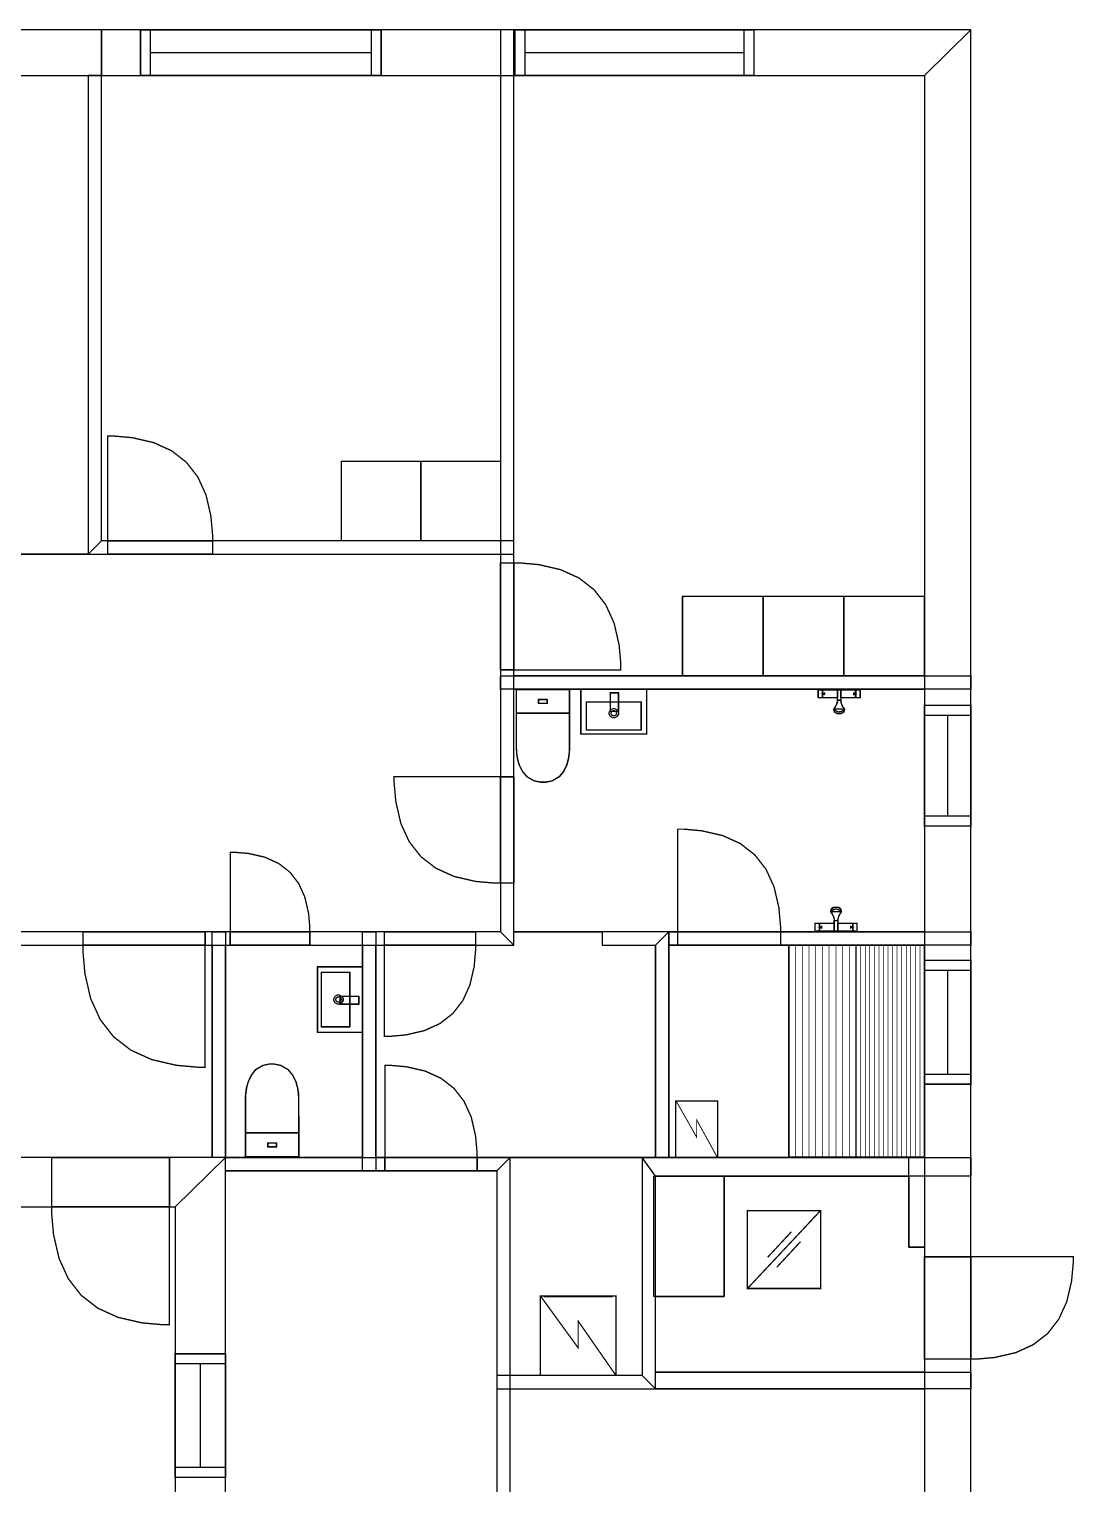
# Model space of a CAD drawing. Extents: x 0.7 to 17.1, y 0 to 17.2.
# Drawn here: x 8.88 to 17.09, y 5.78 to 17.21 of the extents above; entities that cross this region are included whole.
import ezdxf

# ---------------------------------------------------------------- set-up
doc = ezdxf.new("R2010")
doc.units = 0
doc.layers.get('0').update_dxf_attribs({"linetype": 'CONTINUOUS'})

msp = doc.modelspace()

# ---------------------------------------------------------------- linework, layer by layer
at = {"color": 0}
for points, const_width in [([(9.44417, 17.2061), (0.67188, 17.2061), (1.05729, 16.8479), (9.44417, 16.8479), (9.44417, 17.2061)], 0.00208), ([(16.2765, 17.2061), (9.44417, 17.2061), (9.44417, 16.8479), (15.9119, 16.8479), (16.2765, 17.2061)], 0.00208), ([(9.7519, 17.2061), (11.6428, 17.2061), (11.6428, 16.8479), (9.7519, 16.8479), (9.7519, 17.2061)], 0.01042), ([(9.7519, 17.2061), (11.6428, 17.2061), (11.6428, 16.8479), (9.7519, 16.8479), (9.7519, 17.2061)], 0.01042), ([(12.6851, 10.0142), (12.6851, 17.2061), (12.5809, 17.2061), (12.5809, 10.1184), (12.6851, 10.0142)], 0.00208), ([(12.6942, 17.2061), (14.5717, 17.2061), (14.5717, 16.8479), (12.6942, 16.8479), (12.6942, 17.2061)], 0.01042), ([(12.6942, 17.2061), (14.5717, 17.2061), (14.5717, 16.8479), (12.6942, 16.8479), (12.6942, 17.2061)], 0.01042), ([(16.2765, 0.89904), (16.2765, 17.2061), (15.9119, 16.8479), (15.9119, 1.25651), (16.2765, 0.89904)], 0.00208), ([(9.44417, 13.191), (9.44417, 16.8479), (9.34, 16.8479), (9.34, 13.0869), (9.44417, 13.191)], 0.00208), ([(10.3181, 13.191), (10.3181, 13.2393), (10.3052, 13.384), (10.2667, 13.5511), (10.2024, 13.6926), (10.1124, 13.8083), (9.99664, 13.8983), (9.85514, 13.9626), (9.68799, 14.0013), (9.54329, 14.014), (9.49511, 14.014), (9.49511, 13.191), (10.3181, 13.191)], 0.01042), ([(11.3309, 13.8165), (11.9559, 13.8165), (11.9559, 13.1915), (11.3309, 13.1915), (11.3309, 13.8165)], 0.01042), ([(11.9559, 13.8165), (12.5809, 13.8165), (12.5809, 13.1915), (11.9559, 13.1915), (11.9559, 13.8165)], 0.01042), ([(12.6851, 13.191), (9.44417, 13.191), (9.34, 13.0869), (12.6851, 13.0869), (12.6851, 13.191)], 0.00208), ([(9.49511, 13.191), (10.3181, 13.191), (10.3181, 13.0869), (9.49511, 13.0869), (9.49511, 13.191)], 0.01042), ([(9.49511, 13.191), (10.3181, 13.191), (10.3181, 13.0869), (9.49511, 13.0869), (9.49511, 13.191)], 0.01042), ([(12.5809, 13.0171), (12.6851, 13.0171), (12.6851, 12.1764), (12.5809, 12.1764), (12.5809, 13.0171)], 0.01042), ([(12.5809, 13.0171), (12.6851, 13.0171), (12.6851, 12.1764), (12.5809, 12.1764), (12.5809, 13.0171)], 0.01042), ([(12.6851, 13.0171), (12.7343, 13.0171), (12.8821, 13.004), (13.0529, 12.9646), (13.1974, 12.8989), (13.3157, 12.807), (13.4076, 12.6888), (13.4732, 12.5443), (13.5126, 12.3735), (13.5258, 12.2257), (13.5258, 12.1764), (12.6851, 12.1764), (12.6851, 13.0171)], 0.01042), ([(14.0119, 12.7559), (14.6453, 12.7559), (14.6453, 12.1309), (14.0119, 12.1309), (14.0119, 12.7559)], 0.01042), ([(14.6453, 12.7559), (15.2786, 12.7559), (15.2786, 12.1309), (14.6453, 12.1309), (14.6453, 12.7559)], 0.01042), ([(15.2786, 12.7559), (15.9119, 12.7559), (15.9119, 12.1309), (15.2786, 12.1309), (15.2786, 12.7559)], 0.01042), ([(12.5809, 12.1309), (16.2765, 12.1309), (16.2765, 12.0268), (12.5809, 12.0268), (12.5809, 12.1309)], 0.00208), ([(12.7052, 12.0231), (13.1217, 12.0231), (13.1217, 11.8358), (12.7052, 11.8358), (12.7052, 12.0231)], 0.01042), ([(13.2123, 12.0267), (13.7283, 12.0267), (13.7283, 11.6726), (13.2123, 11.6726), (13.2123, 12.0267)], 0.01042), ([(13.4445, 11.9972), (13.507, 11.9972), (13.507, 11.8514), (13.4445, 11.8514), (13.4445, 11.9972)], 0.01042), ([(15.0774, 12.0215), (15.1107, 12.0215), (15.1107, 11.958), (15.0774, 11.958), (15.0774, 12.0215)], 0.01042), ([(15.1107, 11.9892), (15.1139, 11.9905), (15.1236, 11.9943), (15.1264, 11.9954), (15.1264, 11.9954), (15.1264, 11.994), (15.1264, 11.9898), (15.1264, 11.9855), (15.1264, 11.984), (15.1264, 11.984), (15.124, 11.9847), (15.114, 11.9881), (15.1107, 11.9892)], 0.01042), ([(15.1107, 12.0215), (15.2275, 12.0215), (15.2275, 11.958), (15.1107, 11.958), (15.1107, 12.0215)], 0.01042), ([(15.2275, 12.0215), (15.2556, 12.0215), (15.2556, 11.9382), (15.2485, 11.9382), (15.2326, 11.9382), (15.2275, 11.9382), (15.2275, 11.959), (15.2275, 12.0059), (15.2275, 12.0215)], 0.01042), ([(15.2556, 12.0215), (15.3722, 12.0215), (15.3722, 11.958), (15.2556, 11.958), (15.2556, 12.0215)], 0.01042), ([(15.3711, 11.9892), (15.3679, 11.9905), (15.3582, 11.9943), (15.3556, 11.9954), (15.3556, 11.9954), (15.3556, 11.994), (15.3556, 11.9898), (15.3556, 11.9855), (15.3556, 11.984), (15.3556, 11.984), (15.3579, 11.9847), (15.3678, 11.9881), (15.3711, 11.9892)], 0.01042), ([(15.3711, 12.0215), (15.4065, 12.0215), (15.4065, 11.958), (15.3711, 11.958), (15.3711, 12.0215)], 0.01042), ([(12.8803, 11.9452), (12.9466, 11.9452), (12.9466, 11.9136), (12.8803, 11.9136), (12.8803, 11.9452)], 0.01042), ([(13.2553, 11.9257), (13.6853, 11.9257), (13.6853, 11.7039), (13.2553, 11.7039), (13.2553, 11.9257)], 0.01042), ([(15.9119, 11.8986), (16.2765, 11.8986), (16.2765, 10.9498), (15.9119, 10.9498), (15.9119, 11.8986)], 0.01042), ([(15.9119, 11.8986), (16.2765, 11.8986), (16.2765, 10.9498), (15.9119, 10.9498), (15.9119, 11.8986)], 0.01042), ([(13.1217, 11.5675), (13.1217, 11.5675), (13.1217, 11.5558), (13.1201, 11.5248), (13.114, 11.481), (13.1006, 11.4307), (13.077, 11.3805), (13.0406, 11.3366), (12.9884, 11.3057), (12.9353, 11.2939), (12.9177, 11.2939), (12.8994, 11.2939), (12.8445, 11.3057), (12.7905, 11.3366), (12.7527, 11.3805), (12.7282, 11.4307), (12.7142, 11.481), (12.7078, 11.5248), (12.7061, 11.5558), (12.7062, 11.5675), (12.7062, 11.5675), (12.7051, 11.8358), (13.1217, 11.8358), (13.1217, 11.5675)], 0.01042), ([(13.5068, 11.8367), (13.5068, 11.8303), (13.4962, 11.8109), (13.4768, 11.8002), (13.4704, 11.8002), (13.4639, 11.8002), (13.4446, 11.8109), (13.4339, 11.8303), (13.4339, 11.8367), (13.4339, 11.8432), (13.4446, 11.8625), (13.4639, 11.8732), (13.4704, 11.8732), (13.4768, 11.8732), (13.4962, 11.8625), (13.5068, 11.8432), (13.5068, 11.8367)], 0.00833), ([(13.4912, 11.8367), (13.4912, 11.8331), (13.4851, 11.822), (13.474, 11.8159), (13.4704, 11.8159), (13.4667, 11.8159), (13.4556, 11.822), (13.4495, 11.8331), (13.4495, 11.8367), (13.4495, 11.8404), (13.4556, 11.8515), (13.4667, 11.8575), (13.4704, 11.8575), (13.474, 11.8575), (13.4851, 11.8515), (13.4912, 11.8404), (13.4912, 11.8367)], 0.00833), ([(12.5809, 10.502), (12.532, 10.502), (12.385, 10.515), (12.2152, 10.5543), (12.0715, 10.6195), (11.9539, 10.711), (11.8625, 10.8286), (11.7972, 10.9722), (11.7579, 11.1421), (11.7449, 11.2891), (11.7449, 11.338), (12.5809, 11.338), (12.5809, 10.502)], 0.01042), ([(12.5809, 11.338), (12.6851, 11.338), (12.6851, 10.502), (12.5809, 10.502), (12.5809, 11.338)], 0.01042), ([(12.5809, 11.338), (12.6851, 11.338), (12.6851, 10.502), (12.5809, 10.502), (12.5809, 11.338)], 0.01042), ([(14.7808, 10.1184), (14.7808, 10.1657), (14.7682, 10.3076), (14.7304, 10.4716), (14.6672, 10.6103), (14.579, 10.7238), (14.4654, 10.8122), (14.3267, 10.8752), (14.1626, 10.9131), (14.0208, 10.9257), (13.9735, 10.9257), (13.9735, 10.1184), (14.7808, 10.1184)], 0.01042), ([(11.0823, 10.1184), (11.0823, 10.1551), (11.0725, 10.2651), (11.0432, 10.3921), (10.9943, 10.4997), (10.9258, 10.5877), (10.8378, 10.6561), (10.7303, 10.7051), (10.6032, 10.7344), (10.4932, 10.7441), (10.4565, 10.7441), (10.4565, 10.1184), (11.0823, 10.1184)], 0.01042), ([(15.0525, 10.1872), (15.0879, 10.1872), (15.0879, 10.1236), (15.0525, 10.1236), (15.0525, 10.1872)], 0.01042), ([(15.0868, 10.1872), (15.2035, 10.1872), (15.2035, 10.1236), (15.0868, 10.1236), (15.0868, 10.1872)], 0.01042), ([(15.2317, 10.1236), (15.2035, 10.1236), (15.2035, 10.207), (15.2106, 10.207), (15.2264, 10.207), (15.2317, 10.207), (15.2317, 10.1861), (15.2317, 10.1393), (15.2317, 10.1236)], 0.01042), ([(15.2317, 10.1872), (15.3483, 10.1872), (15.3483, 10.1236), (15.2317, 10.1236), (15.2317, 10.1872)], 0.01042), ([(15.3483, 10.1872), (15.3817, 10.1872), (15.3817, 10.1236), (15.3483, 10.1236), (15.3483, 10.1872)], 0.01042), ([(12.5809, 10.1184), (8.46739, 10.1184), (8.36322, 10.0142), (12.6851, 10.0142), (12.5809, 10.1184)], 0.00208), ([(9.30029, 10.1184), (10.2591, 10.1184), (10.2591, 10.0142), (9.30029, 10.0142), (9.30029, 10.1184)], 0.01042), ([(9.30029, 10.1184), (10.2591, 10.1184), (10.2591, 10.0142), (9.30029, 10.0142), (9.30029, 10.1184)], 0.01042), ([(10.3152, 10.1184), (10.4194, 10.1184), (10.4194, 8.3464), (10.3152, 8.3464), (10.3152, 10.1184)], 0.00208), ([(10.4565, 10.1184), (11.0823, 10.1184), (11.0823, 10.0142), (10.4565, 10.0142), (10.4565, 10.1184)], 0.01042), ([(10.4565, 10.1184), (11.0823, 10.1184), (11.0823, 10.0142), (10.4565, 10.0142), (10.4565, 10.1184)], 0.01042), ([(11.4971, 10.1184), (11.6012, 10.1184), (11.6012, 8.24224), (11.4971, 8.24224), (11.4971, 10.1184)], 0.00208), ([(11.6683, 10.1184), (12.3847, 10.1184), (12.3847, 10.0142), (11.6683, 10.0142), (11.6683, 10.1184)], 0.01042), ([(11.6683, 10.1184), (12.3847, 10.1184), (12.3847, 10.0142), (11.6683, 10.0142), (11.6683, 10.1184)], 0.01042), ([(13.9021, 10.1184), (13.3795, 10.1184), (13.3795, 10.0142), (13.7979, 10.0142), (13.9021, 10.1184)], 0.00208), ([(13.7979, 8.3464), (13.7979, 10.0142), (13.9021, 10.1184), (13.9021, 8.3464), (13.7979, 8.3464)], 0.00208), ([(13.9021, 10.1184), (16.2765, 10.1184), (16.2765, 10.0142), (13.9021, 10.0142), (13.9021, 10.1184)], 0.00208), ([(13.9735, 10.1184), (14.7808, 10.1184), (14.7808, 10.0142), (13.9735, 10.0142), (13.9735, 10.1184)], 0.01042), ([(13.9735, 10.1184), (14.7808, 10.1184), (14.7808, 10.0142), (13.9735, 10.0142), (13.9735, 10.1184)], 0.01042), ([(15.0879, 10.1559), (15.0911, 10.1547), (15.1007, 10.1509), (15.1035, 10.1497), (15.1035, 10.1497), (15.1035, 10.1512), (15.1035, 10.1554), (15.1035, 10.1597), (15.1035, 10.1611), (15.1035, 10.1611), (15.1011, 10.1605), (15.0911, 10.1571), (15.0879, 10.1559)], 0.01042), ([(15.3483, 10.1559), (15.345, 10.1547), (15.3354, 10.1509), (15.3326, 10.1497), (15.3326, 10.1497), (15.3326, 10.1512), (15.3326, 10.1554), (15.3326, 10.1597), (15.3326, 10.1611), (15.3326, 10.1611), (15.335, 10.1605), (15.345, 10.1571), (15.3483, 10.1559)], 0.01042), ([(9.30029, 10.0142), (9.30029, 9.95806), (9.31526, 9.78956), (9.36019, 9.59478), (9.43511, 9.43001), (9.53999, 9.29519), (9.67481, 9.19032), (9.83957, 9.11546), (10.0343, 9.07053), (10.2028, 9.0555), (10.2591, 9.0555), (10.2591, 10.0142), (9.30029, 10.0142)], 0.01042), ([(12.3847, 10.0142), (12.3847, 9.97228), (12.3735, 9.84636), (12.3399, 9.70085), (12.284, 9.57775), (12.2056, 9.477), (12.1048, 9.39865), (11.9817, 9.34272), (11.8362, 9.30914), (11.7103, 9.2979), (11.6683, 9.2979), (11.6683, 10.0142), (12.3847, 10.0142)], 0.01042), ([(14.8471, 10.0143), (14.8471, 8.34788), (15.3733, 8.34788), (15.3733, 10.0143), (14.8471, 10.0143)], 0.01042), ([(15.3744, 10.0143), (15.3744, 8.3476), (15.9118, 8.3476), (15.9118, 10.0143), (15.3744, 10.0143)], 0.01042), ([(11.1427, 9.84526), (11.1427, 9.32921), (11.4968, 9.32921), (11.4968, 9.84526), (11.1427, 9.84526)], 0.01042), ([(15.9119, 9.896), (16.2765, 9.896), (16.2765, 8.92144), (15.9119, 8.92144), (15.9119, 9.896)], 0.01042), ([(15.9119, 9.896), (16.2765, 9.896), (16.2765, 8.92144), (15.9119, 8.92144), (15.9119, 9.896)], 0.01042), ([(11.174, 9.80225), (11.174, 9.37224), (11.3957, 9.37224), (11.3957, 9.80225), (11.174, 9.80225)], 0.01042), ([(11.3068, 9.55078), (11.3003, 9.55078), (11.2809, 9.56147), (11.2703, 9.58083), (11.2703, 9.58724), (11.2703, 9.59369), (11.2809, 9.61307), (11.3003, 9.62369), (11.3068, 9.62369), (11.3132, 9.62369), (11.3325, 9.61307), (11.3432, 9.59369), (11.3432, 9.58724), (11.3432, 9.58083), (11.3325, 9.56147), (11.3132, 9.55078), (11.3068, 9.55078)], 0.00833), ([(11.3068, 9.5664), (11.3031, 9.5664), (11.292, 9.57254), (11.2859, 9.58361), (11.2859, 9.58724), (11.2859, 9.59093), (11.292, 9.602), (11.3031, 9.60807), (11.3068, 9.60807), (11.3104, 9.60807), (11.3215, 9.602), (11.3276, 9.59093), (11.3276, 9.58724), (11.3276, 9.58361), (11.3215, 9.57254), (11.3104, 9.5664), (11.3068, 9.5664)], 0.00833), ([(11.3215, 9.61307), (11.3215, 9.55057), (11.4673, 9.55057), (11.4673, 9.61307), (11.3215, 9.61307)], 0.01042), ([(10.5782, 8.80724), (10.5782, 8.80724), (10.5781, 8.81901), (10.5798, 8.84999), (10.5859, 8.89382), (10.5993, 8.94407), (10.6228, 8.99431), (10.6593, 9.03814), (10.7115, 9.06912), (10.7645, 9.08083), (10.7822, 9.08083), (10.8005, 9.08083), (10.8554, 9.06912), (10.9094, 9.03814), (10.9472, 8.99431), (10.9717, 8.94407), (10.9857, 8.89382), (10.9921, 8.84999), (10.9938, 8.81901), (10.9938, 8.80724), (10.9938, 8.80724), (10.9948, 8.53896), (10.5782, 8.53896), (10.5782, 8.80724)], 0.01042), ([(12.3961, 8.3464), (12.3961, 8.38883), (12.3847, 8.51611), (12.3508, 8.66314), (12.2942, 8.7876), (12.2151, 8.88937), (12.1132, 8.96858), (11.9888, 9.02513), (11.8417, 9.05908), (11.7145, 9.07036), (11.6721, 9.07036), (11.6721, 8.3464), (12.3961, 8.3464)], 0.01042), ([(13.9593, 8.79264), (13.9593, 8.34646), (14.285, 8.34646), (14.285, 8.79264), (13.9593, 8.79264)], 0.00744), ([(10.5782, 8.53896), (10.9948, 8.53896), (10.9948, 8.35167), (10.5782, 8.35167), (10.5782, 8.53896)], 0.01042), ([(10.7534, 8.4611), (10.8196, 8.4611), (10.8196, 8.42953), (10.7534, 8.42953), (10.7534, 8.4611)], 0.01042), ([(0.67188, 7.95817), (10.0235, 7.95817), (10.4194, 8.3464), (1.05729, 8.3464), (0.67188, 7.95817)], 0.00208), ([(9.05404, 8.3464), (9.9796, 8.3464), (9.9796, 7.95817), (9.05404, 7.95817), (9.05404, 8.3464)], 0.01042), ([(9.05404, 8.3464), (9.9796, 8.3464), (9.9796, 7.95817), (9.05404, 7.95817), (9.05404, 8.3464)], 0.01042), ([(10.0235, 7.95817), (10.0235, 0.89904), (10.4194, 1.25651), (10.4194, 8.3464), (10.0235, 7.95817)], 0.00208), ([(10.4194, 8.3464), (12.6554, 8.3464), (12.5513, 8.24224), (10.4194, 8.24224), (10.4194, 8.3464)], 0.00208), ([(11.6721, 8.3464), (12.3961, 8.3464), (12.3961, 8.24224), (11.6721, 8.24224), (11.6721, 8.3464)], 0.01042), ([(11.6721, 8.3464), (12.3961, 8.3464), (12.3961, 8.24224), (11.6721, 8.24224), (11.6721, 8.3464)], 0.01042), ([(12.5513, 8.24224), (12.5513, 0.89904), (12.6554, 0.89904), (12.6554, 8.3464), (12.5513, 8.24224)], 0.00208), ([(13.6937, 8.3464), (16.2765, 8.3464), (16.2765, 8.19997), (13.7979, 8.19997), (13.6937, 8.3464)], 0.00208), ([(13.6937, 8.3464), (13.6937, 6.63331), (13.7979, 6.52914), (13.7979, 8.19997), (13.6937, 8.3464)], 0.00208), ([(15.7897, 8.3464), (15.9119, 8.3464), (15.9119, 7.64154), (15.7897, 7.64154), (15.7897, 8.3464)], 0.00208), ([(13.7857, 8.19997), (14.339, 8.19997), (14.339, 7.25435), (13.7857, 7.25435), (13.7857, 8.19997)], 0.00208), ([(9.05404, 7.95817), (9.05404, 7.90397), (9.06847, 7.74126), (9.11187, 7.55328), (9.18419, 7.39421), (9.28543, 7.26406), (9.41558, 7.16287), (9.57465, 7.09056), (9.76264, 7.04715), (9.92535, 7.03267), (9.9796, 7.03267), (9.9796, 7.95817), (9.05404, 7.95817)], 0.01042), ([(14.5208, 7.92914), (14.5208, 7.31668), (15.0957, 7.31668), (15.0957, 7.92914), (14.5208, 7.92914)], 0.01021), ([(15.9119, 7.56694), (16.2765, 7.56694), (16.2765, 6.76258), (15.9119, 6.76258), (15.9119, 7.56694)], 0.01042), ([(15.9119, 7.56694), (16.2765, 7.56694), (16.2765, 6.76258), (15.9119, 6.76258), (15.9119, 7.56694)], 0.01042), ([(16.2765, 6.76258), (16.3236, 6.76258), (16.465, 6.77518), (16.6285, 6.81288), (16.7667, 6.87571), (16.8799, 6.96371), (16.9678, 7.07682), (17.0307, 7.21506), (17.0683, 7.37847), (17.081, 7.51986), (17.081, 7.56694), (16.2765, 7.56694), (16.2765, 6.76258)], 0.01042), ([(12.8942, 7.25862), (13.4878, 7.25862), (13.4878, 6.63363), (12.8942, 6.63363), (12.8942, 7.25862)], 0.00989), ([(10.0235, 6.80453), (10.4194, 6.80453), (10.4194, 5.83301), (10.0235, 5.83301), (10.0235, 6.80453)], 0.01042), ([(10.0235, 6.80453), (10.4194, 6.80453), (10.4194, 5.83301), (10.0235, 5.83301), (10.0235, 6.80453)], 0.01042), ([(12.5513, 6.52914), (13.7979, 6.52914), (13.6937, 6.63331), (12.5513, 6.63331), (12.5513, 6.52914)], 0.00208), ([(13.7979, 6.66049), (16.2765, 6.66049), (16.2765, 6.52914), (13.7979, 6.52914), (13.7979, 6.66049)], 0.00208)]:
    msp.add_lwpolyline(points, close=True, dxfattribs=dict(at, const_width=const_width))
for points in [[(9.44417, 17.2061), (0.67188, 17.2061), (1.05729, 16.8479), (9.44417, 16.8479), (9.44417, 17.2061)], [(16.2765, 17.2061), (9.44417, 17.2061), (9.44417, 16.8479), (15.9119, 16.8479), (16.2765, 17.2061)], [(12.6851, 10.0142), (12.6851, 17.2061), (12.5809, 17.2061), (12.5809, 10.1184), (12.6851, 10.0142)], [(16.2765, 0.89904), (16.2765, 17.2061), (15.9119, 16.8479), (15.9119, 1.25651), (16.2765, 0.89904)], [(9.44417, 13.191), (9.44417, 16.8479), (9.34, 16.8479), (9.34, 13.0869), (9.44417, 13.191)], [(12.6851, 13.191), (9.44417, 13.191), (9.34, 13.0869), (12.6851, 13.0869), (12.6851, 13.191)], [(12.5809, 12.1309), (16.2765, 12.1309), (16.2765, 12.0268), (12.5809, 12.0268), (12.5809, 12.1309)], [(12.5809, 10.1184), (8.46739, 10.1184), (8.36322, 10.0142), (12.6851, 10.0142), (12.5809, 10.1184)], [(10.3152, 10.1184), (10.4194, 10.1184), (10.4194, 8.3464), (10.3152, 8.3464), (10.3152, 10.1184)], [(11.4971, 10.1184), (11.6012, 10.1184), (11.6012, 8.24224), (11.4971, 8.24224), (11.4971, 10.1184)], [(13.9021, 10.1184), (13.3795, 10.1184), (13.3795, 10.0142), (13.7979, 10.0142), (13.9021, 10.1184)], [(13.7979, 8.3464), (13.7979, 10.0142), (13.9021, 10.1184), (13.9021, 8.3464), (13.7979, 8.3464)], [(13.9021, 10.1184), (16.2765, 10.1184), (16.2765, 10.0142), (13.9021, 10.0142), (13.9021, 10.1184)], [(0.67188, 7.95817), (10.0235, 7.95817), (10.4194, 8.3464), (1.05729, 8.3464), (0.67188, 7.95817)], [(10.0235, 7.95817), (10.0235, 0.89904), (10.4194, 1.25651), (10.4194, 8.3464), (10.0235, 7.95817)], [(10.4194, 8.3464), (12.6554, 8.3464), (12.5513, 8.24224), (10.4194, 8.24224), (10.4194, 8.3464)], [(12.5513, 8.24224), (12.5513, 0.89904), (12.6554, 0.89904), (12.6554, 8.3464), (12.5513, 8.24224)], [(13.6937, 8.3464), (16.2765, 8.3464), (16.2765, 8.19997), (13.7979, 8.19997), (13.6937, 8.3464)], [(13.6937, 8.3464), (13.6937, 6.63331), (13.7979, 6.52914), (13.7979, 8.19997), (13.6937, 8.3464)], [(15.7897, 8.3464), (15.9119, 8.3464), (15.9119, 7.64154), (15.7897, 7.64154), (15.7897, 8.3464)], [(13.7857, 8.19997), (14.339, 8.19997), (14.339, 7.25435), (13.7857, 7.25435), (13.7857, 8.19997)], [(12.5513, 6.52914), (13.7979, 6.52914), (13.6937, 6.63331), (12.5513, 6.63331), (12.5513, 6.52914)], [(13.7979, 6.66049), (16.2765, 6.66049), (16.2765, 6.52914), (13.7979, 6.52914), (13.7979, 6.66049)]]:
    msp.add_lwpolyline(points, close=True, dxfattribs=at)
at = {"color": 7}
for points in [[(9.7519, 17.2061), (11.6428, 17.2061), (11.6428, 16.8479), (9.7519, 16.8479), (9.7519, 17.2061)], [(9.7519, 17.2061), (11.6428, 17.2061), (11.6428, 16.8479), (9.7519, 16.8479), (9.7519, 17.2061)], [(12.6942, 17.2061), (14.5717, 17.2061), (14.5717, 16.8479), (12.6942, 16.8479), (12.6942, 17.2061)], [(12.6942, 17.2061), (14.5717, 17.2061), (14.5717, 16.8479), (12.6942, 16.8479), (12.6942, 17.2061)], [(9.34, 13.0869), (7.62831, 13.0869), (7.62831, 13.191), (5.73665, 13.191), (5.73665, 16.8479), (9.34, 16.8479), (9.34, 13.0869)], [(9.44417, 16.8479), (12.5809, 16.8479), (12.5809, 13.191), (9.44417, 13.191), (9.44417, 16.8479)], [(12.6851, 16.8479), (15.9119, 16.8479), (15.9119, 12.1309), (12.6851, 12.1309), (12.6851, 16.8479)], [(11.3309, 13.8165), (11.9559, 13.8165), (11.9559, 13.1915), (11.3309, 13.1915), (11.3309, 13.8165)], [(11.9559, 13.8165), (12.5809, 13.8165), (12.5809, 13.1915), (11.9559, 13.1915), (11.9559, 13.8165)], [(9.49511, 13.191), (10.3181, 13.191), (10.3181, 13.0869), (9.49511, 13.0869), (9.49511, 13.191)], [(9.49511, 13.191), (10.3181, 13.191), (10.3181, 13.0869), (9.49511, 13.0869), (9.49511, 13.191)], [(8.46739, 13.0869), (12.5809, 13.0869), (12.5809, 10.1184), (8.46739, 10.1184), (8.46739, 13.0869)], [(12.5809, 13.0171), (12.6851, 13.0171), (12.6851, 12.1764), (12.5809, 12.1764), (12.5809, 13.0171)], [(12.5809, 13.0171), (12.6851, 13.0171), (12.6851, 12.1764), (12.5809, 12.1764), (12.5809, 13.0171)], [(14.0119, 12.7559), (14.6453, 12.7559), (14.6453, 12.1309), (14.0119, 12.1309), (14.0119, 12.7559)], [(14.6453, 12.7559), (15.2786, 12.7559), (15.2786, 12.1309), (14.6453, 12.1309), (14.6453, 12.7559)], [(15.2786, 12.7559), (15.9119, 12.7559), (15.9119, 12.1309), (15.2786, 12.1309), (15.2786, 12.7559)], [(12.6851, 12.0268), (15.9119, 12.0268), (15.9119, 10.1184), (12.6851, 10.1184), (12.6851, 12.0268)], [(12.7052, 12.0231), (13.1217, 12.0231), (13.1217, 11.8358), (12.7052, 11.8358), (12.7052, 12.0231)], [(13.2123, 12.0267), (13.7283, 12.0267), (13.7283, 11.6726), (13.2123, 11.6726), (13.2123, 12.0267)], [(15.0774, 12.0215), (15.1107, 12.0215), (15.1107, 11.958), (15.0774, 11.958), (15.0774, 12.0215)], [(15.1107, 12.0215), (15.2275, 12.0215), (15.2275, 11.958), (15.1107, 11.958), (15.1107, 12.0215)], [(15.2275, 12.0215), (15.2556, 12.0215), (15.2556, 11.9382), (15.2485, 11.9382), (15.2326, 11.9382), (15.2275, 11.9382), (15.2275, 11.959), (15.2275, 12.0059), (15.2275, 12.0215)], [(15.2556, 12.0215), (15.3722, 12.0215), (15.3722, 11.958), (15.2556, 11.958), (15.2556, 12.0215)], [(15.3711, 12.0215), (15.4065, 12.0215), (15.4065, 11.958), (15.3711, 11.958), (15.3711, 12.0215)], [(12.8803, 11.9452), (12.9466, 11.9452), (12.9466, 11.9136), (12.8803, 11.9136), (12.8803, 11.9452)], [(13.2553, 11.9257), (13.6853, 11.9257), (13.6853, 11.7039), (13.2553, 11.7039), (13.2553, 11.9257)], [(13.4445, 11.9972), (13.507, 11.9972), (13.507, 11.8514), (13.4445, 11.8514), (13.4445, 11.9972)], [(15.1107, 11.9892), (15.1139, 11.9905), (15.1236, 11.9943), (15.1264, 11.9954), (15.1264, 11.9954), (15.1264, 11.994), (15.1264, 11.9898), (15.1264, 11.9855), (15.1264, 11.984), (15.1264, 11.984), (15.124, 11.9847), (15.114, 11.9881), (15.1107, 11.9892)], [(15.2275, 11.9382), (15.2275, 11.9319), (15.2237, 11.9129), (15.2138, 11.8905), (15.2107, 11.8861), (15.2097, 11.8846), (15.1994, 11.87), (15.1993, 11.8684), (15.1988, 11.8656), (15.2029, 11.849), (15.2196, 11.8361), (15.2253, 11.8351), (15.2267, 11.8348), (15.2381, 11.834), (15.2419, 11.834), (15.241, 11.834), (15.245, 11.834), (15.2562, 11.8348), (15.2576, 11.8351), (15.2633, 11.8361), (15.28, 11.849), (15.2842, 11.8656), (15.2836, 11.8684), (15.2833, 11.87), (15.2732, 11.8846), (15.2722, 11.8861), (15.269, 11.8905), (15.2592, 11.9129), (15.2556, 11.9319), (15.2556, 11.9382)], [(15.3711, 11.9892), (15.3679, 11.9905), (15.3582, 11.9943), (15.3556, 11.9954), (15.3556, 11.9954), (15.3556, 11.994), (15.3556, 11.9898), (15.3556, 11.9855), (15.3556, 11.984), (15.3556, 11.984), (15.3579, 11.9847), (15.3678, 11.9881), (15.3711, 11.9892)], [(15.9119, 11.8986), (16.2765, 11.8986), (16.2765, 10.9498), (15.9119, 10.9498), (15.9119, 11.8986)], [(15.9119, 11.8986), (16.2765, 11.8986), (16.2765, 10.9498), (15.9119, 10.9498), (15.9119, 11.8986)], [(13.1217, 11.5675), (13.1217, 11.5675), (13.1217, 11.5558), (13.1201, 11.5248), (13.114, 11.481), (13.1006, 11.4307), (13.077, 11.3805), (13.0406, 11.3366), (12.9884, 11.3057), (12.9353, 11.2939), (12.9177, 11.2939), (12.8994, 11.2939), (12.8445, 11.3057), (12.7905, 11.3366), (12.7527, 11.3805), (12.7282, 11.4307), (12.7142, 11.481), (12.7078, 11.5248), (12.7061, 11.5558), (12.7062, 11.5675), (12.7062, 11.5675), (12.7051, 11.8358), (13.1217, 11.8358), (13.1217, 11.5675)], [(13.5068, 11.8367), (13.5068, 11.8303), (13.4962, 11.8109), (13.4768, 11.8002), (13.4704, 11.8002), (13.4639, 11.8002), (13.4446, 11.8109), (13.4339, 11.8303), (13.4339, 11.8367), (13.4339, 11.8432), (13.4446, 11.8625), (13.4639, 11.8732), (13.4704, 11.8732), (13.4768, 11.8732), (13.4962, 11.8625), (13.5068, 11.8432), (13.5068, 11.8367)], [(13.4912, 11.8367), (13.4912, 11.8331), (13.4851, 11.822), (13.474, 11.8159), (13.4704, 11.8159), (13.4667, 11.8159), (13.4556, 11.822), (13.4495, 11.8331), (13.4495, 11.8367), (13.4495, 11.8404), (13.4556, 11.8515), (13.4667, 11.8575), (13.4704, 11.8575), (13.474, 11.8575), (13.4851, 11.8515), (13.4912, 11.8404), (13.4912, 11.8367)], [(15.1993, 11.8673), (15.1994, 11.8669), (15.2114, 11.8567), (15.2351, 11.8475), (15.2431, 11.8475), (15.2493, 11.8478), (15.2719, 11.857), (15.2831, 11.8669), (15.2836, 11.8673)], [(12.5809, 11.338), (12.6851, 11.338), (12.6851, 10.502), (12.5809, 10.502), (12.5809, 11.338)], [(12.5809, 11.338), (12.6851, 11.338), (12.6851, 10.502), (12.5809, 10.502), (12.5809, 11.338)], [(15.2317, 10.207), (15.2317, 10.2133), (15.2353, 10.2323), (15.2451, 10.2547), (15.2483, 10.2591), (15.2493, 10.2606), (15.2594, 10.2752), (15.2597, 10.2768), (15.2603, 10.2796), (15.2561, 10.2962), (15.2394, 10.3091), (15.2337, 10.3101), (15.2324, 10.3104), (15.2208, 10.3111), (15.2171, 10.3111), (15.2181, 10.3111), (15.2139, 10.3111), (15.2028, 10.3104), (15.2014, 10.3101), (15.1957, 10.3091), (15.179, 10.2962), (15.1749, 10.2796), (15.1754, 10.2768), (15.1756, 10.2752), (15.1858, 10.2606), (15.1868, 10.2591), (15.19, 10.2547), (15.1999, 10.2323), (15.2035, 10.2133), (15.2035, 10.207)], [(15.2597, 10.2778), (15.2594, 10.2783), (15.2476, 10.2885), (15.2239, 10.2976), (15.216, 10.2976), (15.2097, 10.2974), (15.1871, 10.2881), (15.1758, 10.2783), (15.1754, 10.2778)], [(15.0525, 10.1872), (15.0879, 10.1872), (15.0879, 10.1236), (15.0525, 10.1236), (15.0525, 10.1872)], [(15.0868, 10.1872), (15.2035, 10.1872), (15.2035, 10.1236), (15.0868, 10.1236), (15.0868, 10.1872)], [(15.2317, 10.1236), (15.2035, 10.1236), (15.2035, 10.207), (15.2106, 10.207), (15.2264, 10.207), (15.2317, 10.207), (15.2317, 10.1861), (15.2317, 10.1393), (15.2317, 10.1236)], [(15.2317, 10.1872), (15.3483, 10.1872), (15.3483, 10.1236), (15.2317, 10.1236), (15.2317, 10.1872)], [(15.3483, 10.1872), (15.3817, 10.1872), (15.3817, 10.1236), (15.3483, 10.1236), (15.3483, 10.1872)], [(9.30029, 10.1184), (10.2591, 10.1184), (10.2591, 10.0142), (9.30029, 10.0142), (9.30029, 10.1184)], [(9.30029, 10.1184), (10.2591, 10.1184), (10.2591, 10.0142), (9.30029, 10.0142), (9.30029, 10.1184)], [(10.4565, 10.1184), (11.0823, 10.1184), (11.0823, 10.0142), (10.4565, 10.0142), (10.4565, 10.1184)], [(10.4565, 10.1184), (11.0823, 10.1184), (11.0823, 10.0142), (10.4565, 10.0142), (10.4565, 10.1184)], [(13.3795, 10.1184), (13.3795, 10.0142), (13.7979, 10.0142), (13.7979, 8.3464), (11.6012, 8.3464), (11.6012, 10.0142), (12.6851, 10.0142), (12.6851, 10.1184), (13.3795, 10.1184)], [(11.6683, 10.1184), (12.3847, 10.1184), (12.3847, 10.0142), (11.6683, 10.0142), (11.6683, 10.1184)], [(11.6683, 10.1184), (12.3847, 10.1184), (12.3847, 10.0142), (11.6683, 10.0142), (11.6683, 10.1184)], [(13.9735, 10.1184), (14.7808, 10.1184), (14.7808, 10.0142), (13.9735, 10.0142), (13.9735, 10.1184)], [(13.9735, 10.1184), (14.7808, 10.1184), (14.7808, 10.0142), (13.9735, 10.0142), (13.9735, 10.1184)], [(15.0879, 10.1559), (15.0911, 10.1547), (15.1007, 10.1509), (15.1035, 10.1497), (15.1035, 10.1497), (15.1035, 10.1512), (15.1035, 10.1554), (15.1035, 10.1597), (15.1035, 10.1611), (15.1035, 10.1611), (15.1011, 10.1605), (15.0911, 10.1571), (15.0879, 10.1559)], [(15.3483, 10.1559), (15.345, 10.1547), (15.3354, 10.1509), (15.3326, 10.1497), (15.3326, 10.1497), (15.3326, 10.1512), (15.3326, 10.1554), (15.3326, 10.1597), (15.3326, 10.1611), (15.3326, 10.1611), (15.335, 10.1605), (15.345, 10.1571), (15.3483, 10.1559)], [(8.46739, 10.0142), (10.3152, 10.0142), (10.3152, 8.3464), (8.46739, 8.3464), (8.46739, 10.0142)], [(10.4194, 10.0142), (11.4971, 10.0142), (11.4971, 8.3464), (10.4194, 8.3464), (10.4194, 10.0142)], [(13.9021, 10.0142), (15.9119, 10.0142), (15.9119, 8.3464), (13.9021, 8.3464), (13.9021, 10.0142)], [(14.8471, 10.0143), (15.3733, 10.0143), (15.3733, 8.34788), (14.8471, 8.34788), (14.8471, 10.0143)], [(15.3744, 10.0143), (15.9118, 10.0143), (15.9118, 8.3476), (15.3744, 8.3476), (15.3744, 10.0143)], [(11.1427, 9.84526), (11.4968, 9.84526), (11.4968, 9.32921), (11.1427, 9.32921), (11.1427, 9.84526)], [(15.9119, 9.896), (16.2765, 9.896), (16.2765, 8.92144), (15.9119, 8.92144), (15.9119, 9.896)], [(15.9119, 9.896), (16.2765, 9.896), (16.2765, 8.92144), (15.9119, 8.92144), (15.9119, 9.896)], [(11.174, 9.80225), (11.3957, 9.80225), (11.3957, 9.37224), (11.174, 9.37224), (11.174, 9.80225)], [(11.3068, 9.55078), (11.3003, 9.55078), (11.2809, 9.56147), (11.2703, 9.58083), (11.2703, 9.58724), (11.2703, 9.59369), (11.2809, 9.61307), (11.3003, 9.62369), (11.3068, 9.62369), (11.3132, 9.62369), (11.3325, 9.61307), (11.3432, 9.59369), (11.3432, 9.58724), (11.3432, 9.58083), (11.3325, 9.56147), (11.3132, 9.55078), (11.3068, 9.55078)], [(11.3068, 9.5664), (11.3031, 9.5664), (11.292, 9.57254), (11.2859, 9.58361), (11.2859, 9.58724), (11.2859, 9.59093), (11.292, 9.602), (11.3031, 9.60807), (11.3068, 9.60807), (11.3104, 9.60807), (11.3215, 9.602), (11.3276, 9.59093), (11.3276, 9.58724), (11.3276, 9.58361), (11.3215, 9.57254), (11.3104, 9.5664), (11.3068, 9.5664)], [(11.3215, 9.61307), (11.4673, 9.61307), (11.4673, 9.55057), (11.3215, 9.55057), (11.3215, 9.61307)], [(10.5782, 8.80724), (10.5782, 8.80724), (10.5781, 8.81901), (10.5798, 8.84999), (10.5859, 8.89382), (10.5993, 8.94407), (10.6228, 8.99431), (10.6593, 9.03814), (10.7115, 9.06912), (10.7645, 9.08083), (10.7822, 9.08083), (10.8005, 9.08083), (10.8554, 9.06912), (10.9094, 9.03814), (10.9472, 8.99431), (10.9717, 8.94407), (10.9857, 8.89382), (10.9921, 8.84999), (10.9938, 8.81901), (10.9938, 8.80724), (10.9938, 8.80724), (10.9948, 8.53896), (10.5782, 8.53896), (10.5782, 8.80724)], [(13.9593, 8.79264), (14.285, 8.79264), (14.285, 8.34646), (13.9593, 8.34646), (13.9593, 8.79264)], [(10.5782, 8.53896), (10.9948, 8.53896), (10.9948, 8.35167), (10.5782, 8.35167), (10.5782, 8.53896)], [(10.7534, 8.4611), (10.8196, 8.4611), (10.8196, 8.42953), (10.7534, 8.42953), (10.7534, 8.4611)], [(9.05404, 8.3464), (9.9796, 8.3464), (9.9796, 7.95817), (9.05404, 7.95817), (9.05404, 8.3464)], [(9.05404, 8.3464), (9.9796, 8.3464), (9.9796, 7.95817), (9.05404, 7.95817), (9.05404, 8.3464)], [(11.6721, 8.3464), (12.3961, 8.3464), (12.3961, 8.24224), (11.6721, 8.24224), (11.6721, 8.3464)], [(11.6721, 8.3464), (12.3961, 8.3464), (12.3961, 8.24224), (11.6721, 8.24224), (11.6721, 8.3464)], [(12.6554, 8.3464), (13.6937, 8.3464), (13.6937, 6.63331), (12.6554, 6.63331), (12.6554, 8.3464)], [(10.4194, 8.24224), (12.5513, 8.24224), (12.5513, 3.57286), (10.4194, 3.57286), (10.4194, 8.24224)], [(15.7897, 7.64154), (15.9119, 7.64154), (15.9119, 6.66049), (13.7979, 6.66049), (13.7979, 7.25435), (14.339, 7.25435), (14.339, 8.19997), (15.7897, 8.19997), (15.7897, 7.64154)], [(14.5208, 7.92914), (15.0957, 7.92914), (15.0957, 7.31668), (14.5208, 7.31668), (14.5208, 7.92914)], [(14.5208, 7.31668), (15.0957, 7.92914)], [(14.6799, 7.56267), (14.8658, 7.76172)], [(14.7526, 7.48508), (14.9376, 7.68414)], [(15.9119, 7.56694), (16.2765, 7.56694), (16.2765, 6.76258), (15.9119, 6.76258), (15.9119, 7.56694)], [(15.9119, 7.56694), (16.2765, 7.56694), (16.2765, 6.76258), (15.9119, 6.76258), (15.9119, 7.56694)], [(12.8942, 7.25862), (13.4878, 7.25862), (13.4878, 6.63363), (12.8942, 6.63363), (12.8942, 7.25862)], [(10.0235, 6.80453), (10.4194, 6.80453), (10.4194, 5.83301), (10.0235, 5.83301), (10.0235, 6.80453)], [(10.0235, 6.80453), (10.4194, 6.80453), (10.4194, 5.83301), (10.0235, 5.83301), (10.0235, 6.80453)], [(12.6554, 6.52914), (15.9119, 6.52914), (15.9119, 1.25651), (12.6554, 1.25651), (12.6554, 6.52914)]]:
    msp.add_lwpolyline(points, close=True, dxfattribs=at)
at = {"color": 0}
for points, const_width in [([(9.83003, 17.2061), (9.83003, 16.8479)], 0.01042), ([(11.5647, 17.2061), (11.5647, 16.8479)], 0.01042), ([(12.7723, 17.2061), (12.7723, 16.8479)], 0.01042), ([(14.4936, 17.2061), (14.4936, 16.8479)], 0.01042), ([(11.5647, 17.0271), (9.83003, 17.0271)], 0.01042), ([(14.4936, 17.0271), (12.7723, 17.0271)], 0.01042), ([(15.2275, 11.9382), (15.2275, 11.9319), (15.2237, 11.9129), (15.2138, 11.8905), (15.2107, 11.8861), (15.2097, 11.8846), (15.1994, 11.87), (15.1993, 11.8684), (15.1988, 11.8656), (15.2029, 11.849), (15.2196, 11.8361), (15.2253, 11.8351), (15.2267, 11.8348), (15.2381, 11.834), (15.2419, 11.834), (15.241, 11.834), (15.245, 11.834), (15.2562, 11.8348), (15.2576, 11.8351), (15.2633, 11.8361), (15.28, 11.849), (15.2842, 11.8656), (15.2836, 11.8684), (15.2833, 11.87), (15.2732, 11.8846), (15.2722, 11.8861), (15.269, 11.8905), (15.2592, 11.9129), (15.2556, 11.9319), (15.2556, 11.9382)], 0.01042), ([(15.1993, 11.8673), (15.1994, 11.8669), (15.2114, 11.8567), (15.2351, 11.8475), (15.2431, 11.8475), (15.2493, 11.8478), (15.2719, 11.857), (15.2831, 11.8669), (15.2836, 11.8673)], 0.01042), ([(16.2765, 11.8205), (15.9119, 11.8205)], 0.01042), ([(16.0943, 11.0279), (16.0943, 11.8205)], 0.01042), ([(16.2765, 11.0279), (15.9119, 11.0279)], 0.01042), ([(15.2317, 10.207), (15.2317, 10.2133), (15.2353, 10.2323), (15.2451, 10.2547), (15.2483, 10.2591), (15.2493, 10.2606), (15.2594, 10.2752), (15.2597, 10.2768), (15.2603, 10.2796), (15.2561, 10.2962), (15.2394, 10.3091), (15.2337, 10.3101), (15.2324, 10.3104), (15.2208, 10.3111), (15.2171, 10.3111), (15.2181, 10.3111), (15.2139, 10.3111), (15.2028, 10.3104), (15.2014, 10.3101), (15.1957, 10.3091), (15.179, 10.2962), (15.1749, 10.2796), (15.1754, 10.2768), (15.1756, 10.2752), (15.1858, 10.2606), (15.1868, 10.2591), (15.19, 10.2547), (15.1999, 10.2323), (15.2035, 10.2133), (15.2035, 10.207)], 0.01042), ([(15.2597, 10.2778), (15.2594, 10.2783), (15.2476, 10.2885), (15.2239, 10.2976), (15.216, 10.2976), (15.2097, 10.2974), (15.1871, 10.2881), (15.1758, 10.2783), (15.1754, 10.2778)], 0.01042), ([(16.2765, 9.81788), (15.9119, 9.81788)], 0.01042), ([(16.0943, 8.99957), (16.0943, 9.81788)], 0.01042), ([(16.2765, 8.99957), (15.9119, 8.99957)], 0.01042), ([(14.285, 8.34646), (14.1221, 8.64165), (14.1221, 8.50558), (13.9593, 8.79264)], 0.00744), ([(14.5208, 7.31668), (15.0957, 7.92914)], 0.01021), ([(14.6799, 7.56267), (14.8658, 7.76172)], 0.01021), ([(14.7526, 7.48508), (14.9376, 7.68414)], 0.01021), ([(13.4878, 6.63363), (13.191, 7.06071), (13.191, 6.85032), (12.8942, 7.25862)], 0.00989), ([(13.4612, 7.25239), (12.921, 7.25239)], 0.00989), ([(10.0235, 6.7264), (10.4194, 6.7264)], 0.01042), ([(10.2215, 6.7264), (10.2215, 5.91114)], 0.01042), ([(10.0235, 5.91114), (10.4194, 5.91114)], 0.01042)]:
    msp.add_lwpolyline(points, dxfattribs=dict(at, const_width=const_width))
at = {"color": 7, "const_width": 0.00208}
for points in [[(9.34, 13.0869), (7.62831, 13.0869), (7.62831, 13.191), (5.73665, 13.191), (5.73665, 16.8479), (9.34, 16.8479), (9.34, 13.0869)], [(9.44417, 16.8479), (12.5809, 16.8479), (12.5809, 13.191), (9.44417, 13.191), (9.44417, 16.8479)], [(12.6851, 16.8479), (15.9119, 16.8479), (15.9119, 12.1309), (12.6851, 12.1309), (12.6851, 16.8479)], [(8.46739, 13.0869), (12.5809, 13.0869), (12.5809, 10.1184), (8.46739, 10.1184), (8.46739, 13.0869)], [(12.6851, 12.0268), (15.9119, 12.0268), (15.9119, 10.1184), (12.6851, 10.1184), (12.6851, 12.0268)], [(13.3795, 10.1184), (13.3795, 10.0142), (13.7979, 10.0142), (13.7979, 8.3464), (11.6012, 8.3464), (11.6012, 10.0142), (12.6851, 10.0142), (12.6851, 10.1184), (13.3795, 10.1184)], [(8.46739, 10.0142), (10.3152, 10.0142), (10.3152, 8.3464), (8.46739, 8.3464), (8.46739, 10.0142)], [(10.4194, 10.0142), (11.4971, 10.0142), (11.4971, 8.3464), (10.4194, 8.3464), (10.4194, 10.0142)], [(13.9021, 10.0142), (15.9119, 10.0142), (15.9119, 8.3464), (13.9021, 8.3464), (13.9021, 10.0142)], [(12.6554, 8.3464), (13.6937, 8.3464), (13.6937, 6.63331), (12.6554, 6.63331), (12.6554, 8.3464)], [(10.4194, 8.24224), (12.5513, 8.24224), (12.5513, 3.57286), (10.4194, 3.57286), (10.4194, 8.24224)], [(15.7897, 7.64154), (15.9119, 7.64154), (15.9119, 6.66049), (13.7979, 6.66049), (13.7979, 7.25435), (14.339, 7.25435), (14.339, 8.19997), (15.7897, 8.19997), (15.7897, 7.64154)], [(12.6554, 6.52914), (15.9119, 6.52914), (15.9119, 1.25651), (12.6554, 1.25651), (12.6554, 6.52914)]]:
    msp.add_lwpolyline(points, close=True, dxfattribs=at)
at = {"color": 253, "const_width": 0.00521}
for points in [[(14.8996, 10.0143), (14.8996, 8.34788)], [(14.9524, 10.0143), (14.9524, 8.34788)], [(15.005, 10.0143), (15.005, 8.34788)], [(15.0575, 10.0143), (15.0575, 8.34788)], [(15.1101, 10.0143), (15.1101, 8.34788)], [(15.1629, 10.0143), (15.1629, 8.34788)], [(15.2156, 10.0143), (15.2156, 8.34788)], [(15.2681, 10.0143), (15.2681, 8.34788)], [(15.3207, 10.0143), (15.3207, 8.34788)], [(15.4104, 10.0143), (15.4104, 8.3476)], [(15.4463, 10.0143), (15.4463, 8.3476)], [(15.4819, 10.0143), (15.4819, 8.3476)], [(15.5178, 10.0143), (15.5178, 8.3476)], [(15.5536, 10.0143), (15.5536, 8.3476)], [(15.5894, 10.0143), (15.5894, 8.3476)], [(15.6253, 10.0143), (15.6253, 8.3476)], [(15.6611, 10.0143), (15.6611, 8.3476)], [(15.6969, 10.0143), (15.6969, 8.3476)], [(15.7328, 10.0143), (15.7328, 8.3476)], [(15.7686, 10.0143), (15.7686, 8.3476)], [(15.8043, 10.0143), (15.8043, 8.3476)], [(15.8401, 10.0143), (15.8401, 8.3476)], [(15.876, 10.0143), (15.876, 8.3476)]]:
    msp.add_lwpolyline(points, dxfattribs=at)

doc.saveas('drawing.dxf')
